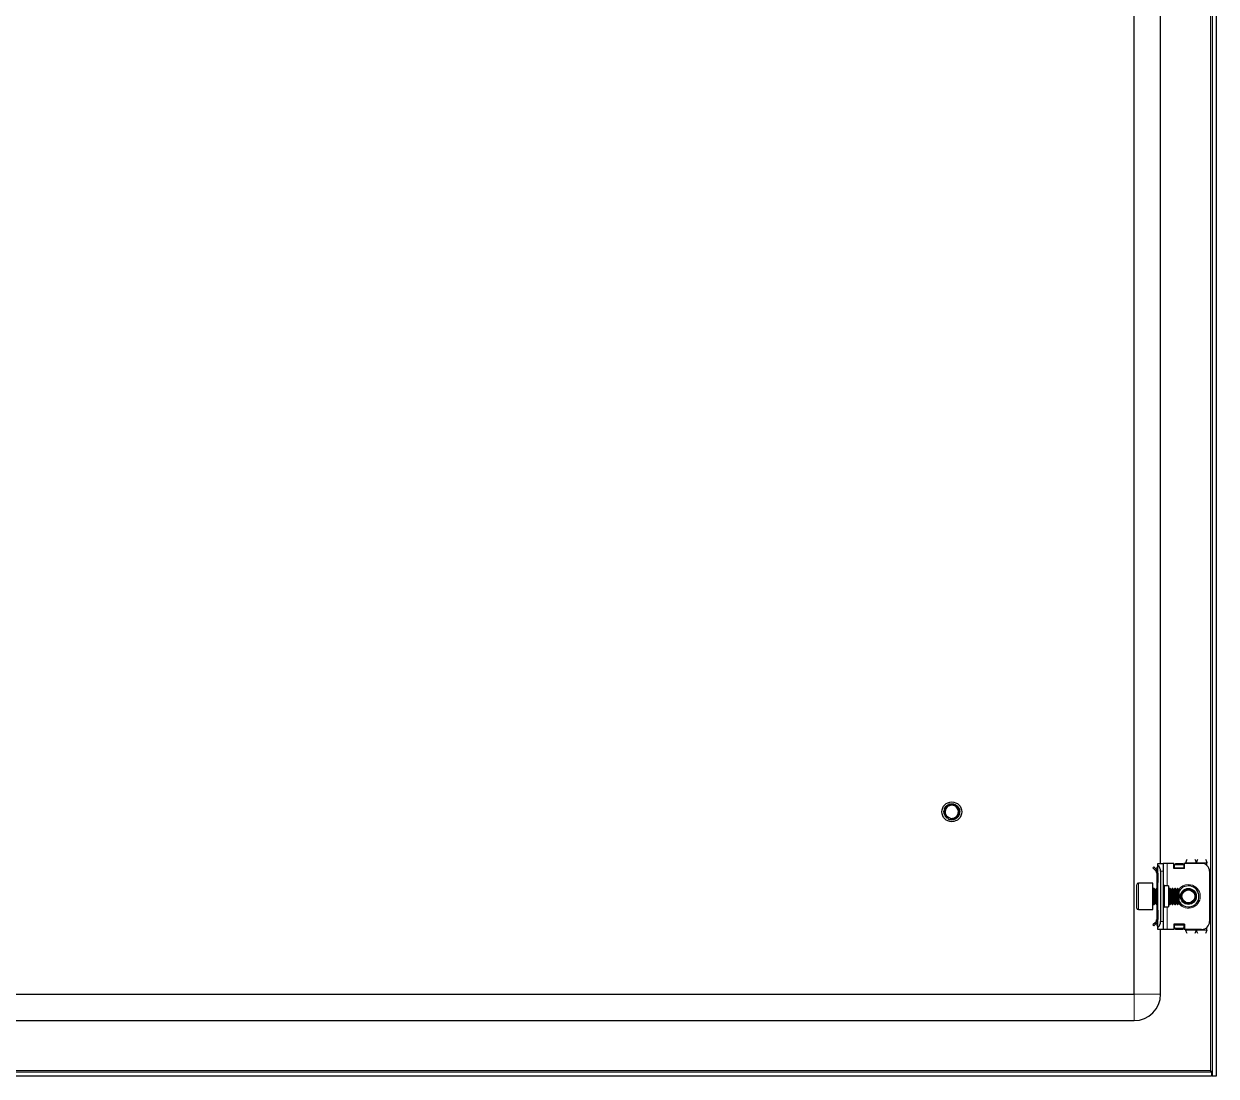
# Model space of a CAD drawing. Header units: millimetres. Extents: x -389 to 1844, y -624 to 1170.
# Drawn here: x 1392.8 to 1843.8, y -523.1 to -125.1 of the extents above; entities that cross this region are included whole.
import ezdxf

# ---------------------------------------------------------------- set-up
doc = ezdxf.new("R2010")
doc.units = ezdxf.units.MM

msp = doc.modelspace()

# ---------------------------------------------------------------- linework, layer by layer
at = {"color": 7, "linetype": 'Continuous', "lineweight": 25}
for p, q in [((1842.34, 1037.85), (1842.34, -523.15)), ((1843.84, 1037.85), (1843.84, -523.15)), ((1812.84, -492.15), (1812.84, 1006.85)), ((1822.84, -442.65), (1822.84, -67.65)), ((1740.85, -422.95), (1740.84, -423)), ((1740.84, -423.15), (1740.84, -423.14)), ((1740.85, -422.95), (1740.91, -422.64)), ((1740.87, -422.74), (1740.86, -422.79)), ((1740.9, -422.54), (1740.89, -422.59)), ((1740.95, -422.35), (1740.94, -422.39)), ((1741.01, -422.17), (1740.99, -422.21)), ((1741.05, -422.06), (1741.17, -421.84)), ((1741.06, -422.03), (1741.16, -421.85)), ((1741.55, -424.01), (1741.38, -423.6)), ((1741.57, -421.18), (1741.74, -421.05)), ((1742.03, -420.8), (1742.16, -420.66)), ((1742.3, -420.57), (1742.57, -420.45)), ((1742.86, -420.31), (1743.15, -420.25)), ((1743.24, -420.21), (1743.2, -420.22)), ((1743.39, -420.18), (1743.57, -420.16)), ((1744.38, -420.2), (1744.34, -420.19)), ((1744.56, -420.23), (1744.52, -420.22)), ((1744.74, -420.28), (1744.69, -420.27)), ((1744.74, -420.33), (1744.95, -420.36)), ((1744.92, -420.35), (1744.87, -420.33)), ((1745.27, -420.51), (1745.23, -420.49)), ((1745.27, -420.51), (1745.27, -420.62)), ((1745.45, -420.61), (1745.41, -420.59)), ((1745.62, -420.73), (1745.58, -420.7)), ((1745.62, -420.73), (1745.83, -420.92)), ((1745.78, -420.86), (1745.74, -420.83)), ((1745.93, -421), (1745.9, -420.96)), ((1746.07, -421.13), (1746.04, -421.1)), ((1746.66, -422.11), (1746.65, -422.1)), ((1746.76, -423.85), (1746.68, -424.09)), ((1746.71, -422.28), (1746.7, -422.24)), ((1746.76, -422.46), (1746.75, -422.42)), ((1746.76, -423.85), (1746.77, -423.8)), ((1746.8, -422.65), (1746.79, -422.6)), ((1746.8, -423.65), (1746.81, -423.6)), ((1746.84, -423.04), (1746.81, -423.27)), ((1746.82, -422.84), (1746.82, -422.79)), ((1746.83, -423.45), (1746.83, -423.4)), ((1746.84, -423.04), (1746.84, -422.99)), ((1746.84, -423.24), (1746.84, -423.19)), ((1741.68, -425.23), (1741.56, -425.09)), ((1741.57, -425.1), (1741.58, -425.12)), ((1741.68, -425.23), (1741.71, -425.26)), ((1741.82, -425.37), (1741.86, -425.4)), ((1741.98, -425.5), (1742.02, -425.53)), ((1742.15, -425.62), (1742.19, -425.65)), ((1743.64, -426.14), (1744.39, -426.07)), ((1744.53, -426.07), (1744.58, -426.05)), ((1744.72, -426.01), (1744.77, -426)), ((1744.91, -425.95), (1744.96, -425.93)), ((1745.29, -425.77), (1745.06, -425.85)), ((1745.11, -425.87), (1745.15, -425.85)), ((1745.46, -425.67), (1745.26, -425.78)), ((1745.28, -425.7), (1745.33, -425.75)), ((1745.29, -425.77), (1745.33, -425.75)), ((1745.92, -425.31), (1745.95, -425.28)), ((1746.05, -425.18), (1746.08, -425.15)), ((1746.7, -424.04), (1746.72, -423.99)), ((1820.28, -444.01), (1819.93, -444.36)), ((1820.9, -445.34), (1819.93, -444.36)), ((1821.25, -444.98), (1820.28, -444.01)), ((1820.9, -445.34), (1821.25, -444.98)), ((1821.34, -444.65), (1821.34, -445.04)), ((1821.34, -446.4), (1821.84, -446.4)), ((1821.34, -446.4), (1821.34, -449.9)), ((1821.63, -443.94), (1821.84, -443.73)), ((1821.84, -442.65), (1823.84, -442.65)), ((1821.84, -443.41), (1821.84, -442.65)), ((1821.84, -466.88), (1821.84, -443.41)), ((1821.84, -446.4), (1821.84, -449.9)), ((1822.84, -445.65), (1822.84, -464.65)), ((1823.84, -442.65), (1823.84, -445.65)), ((1825.34, -442.65), (1823.84, -442.65)), ((1823.84, -445.65), (1823.84, -464.65)), ((1827.84, -442.65), (1825.34, -442.65)), ((1827.84, -444.65), (1827.84, -442.65)), ((1831.84, -444.65), (1827.84, -444.65)), ((1828.09, -443.03), (1828.59, -442.67)), ((1828.59, -443.03), (1828.09, -443.38)), ((1828.09, -443.38), (1828.09, -443.03)), ((1828.09, -444.29), (1828.09, -443.38)), ((1828.09, -444.65), (1828.09, -444.29)), ((1828.59, -442.67), (1828.59, -443.03)), ((1828.59, -442.67), (1831.09, -442.67)), ((1828.59, -443.03), (1831.09, -443.03)), ((1831.09, -443.03), (1831.09, -442.67)), ((1831.09, -442.67), (1831.59, -443.03)), ((1831.59, -443.38), (1831.09, -443.03)), ((1831.59, -443.03), (1831.59, -443.38)), ((1831.59, -443.38), (1831.59, -444.29)), ((1831.59, -444.29), (1831.59, -444.65)), ((1831.64, -442.76), (1831.64, -444.65)), ((1831.84, -442.76), (1831.64, -442.76)), ((1831.84, -444.65), (1831.84, -442.65)), ((1838.34, -442.65), (1831.84, -442.65)), ((1832.34, -442.65), (1832.34, -442.4)), ((1840.34, -443.41), (1840.34, -442.4)), ((1841.34, -445.65), (1841.34, -464.65)), ((1813.84, -452.78), (1813.84, -450.75)), ((1819.84, -450.15), (1814.44, -450.15)), ((1819.84, -452.45), (1819.84, -450.15)), ((1821.84, -449.9), (1821.34, -449.9)), ((1821.34, -449.9), (1821.34, -452.15)), ((1813.84, -459.55), (1813.84, -452.78)), ((1819.84, -460.15), (1819.84, -452.45)), ((1820.45, -452.15), (1820.09, -452.15)), ((1820.84, -452.7), (1820.45, -452.15)), ((1820.45, -457.67), (1820.45, -452.15)), ((1821.23, -452.15), (1820.84, -452.7)), ((1820.84, -457.21), (1820.84, -452.7)), ((1821.45, -452.15), (1821.23, -452.15)), ((1821.23, -457.67), (1821.23, -452.15)), ((1821.84, -452.7), (1821.45, -452.15)), ((1821.45, -457.67), (1821.45, -452.15)), ((1825.84, -451.15), (1824.34, -451.15)), ((1825.84, -451.15), (1825.84, -459.15)), ((1826.23, -452.15), (1825.84, -452.7)), ((1826.45, -452.15), (1826.23, -452.15)), ((1826.23, -457.67), (1826.23, -452.15)), ((1826.84, -452.7), (1826.45, -452.15)), ((1826.45, -457.67), (1826.45, -452.15)), ((1827.23, -452.15), (1826.84, -452.7)), ((1826.84, -457.21), (1826.84, -452.7)), ((1827.45, -452.15), (1827.23, -452.15)), ((1827.23, -457.67), (1827.23, -452.15)), ((1827.84, -452.7), (1827.45, -452.15)), ((1827.45, -457.67), (1827.45, -452.15)), ((1828.23, -452.15), (1827.84, -452.7)), ((1827.84, -457.21), (1827.84, -452.7)), ((1828.45, -452.15), (1828.23, -452.15)), ((1828.23, -457.67), (1828.23, -452.15)), ((1828.84, -452.7), (1828.45, -452.15)), ((1828.45, -457.67), (1828.45, -452.15)), ((1829.23, -452.15), (1828.84, -452.7)), ((1828.84, -457.21), (1828.84, -452.7)), ((1829.29, -452.15), (1829.23, -452.15)), ((1829.23, -457.67), (1829.23, -452.15)), ((1829.84, -452.7), (1829.29, -452.15)), ((1829.29, -453.53), (1829.29, -452.15)), ((1829.29, -458.15), (1829.29, -453.53)), ((1829.84, -453.83), (1829.84, -452.7)), ((1829.84, -457.59), (1829.84, -453.83)), ((1820.09, -458.15), (1820.45, -458.15)), ((1820.45, -458.15), (1820.84, -457.59)), ((1820.45, -458.15), (1820.45, -457.67)), ((1820.84, -457.59), (1820.84, -457.21)), ((1820.84, -457.59), (1821.23, -458.15)), ((1821.23, -458.15), (1821.23, -457.67)), ((1821.23, -458.15), (1821.45, -458.15)), ((1821.34, -458.15), (1821.34, -460.4)), ((1821.45, -458.15), (1821.84, -457.59)), ((1821.45, -458.15), (1821.45, -457.67)), ((1824.34, -459.15), (1825.84, -459.15)), ((1825.84, -457.59), (1826.23, -458.15)), ((1826.23, -458.15), (1826.23, -457.67)), ((1826.23, -458.15), (1826.45, -458.15)), ((1826.45, -458.15), (1826.84, -457.59)), ((1826.45, -458.15), (1826.45, -457.67)), ((1826.84, -457.59), (1826.84, -457.21)), ((1826.84, -457.59), (1827.23, -458.15)), ((1827.23, -458.15), (1827.23, -457.67)), ((1827.23, -458.15), (1827.45, -458.15)), ((1827.45, -458.15), (1827.84, -457.59)), ((1827.45, -458.15), (1827.45, -457.67)), ((1827.84, -457.59), (1827.84, -457.21)), ((1827.84, -457.59), (1828.23, -458.15)), ((1828.23, -458.15), (1828.23, -457.67)), ((1828.23, -458.15), (1828.45, -458.15)), ((1828.45, -458.15), (1828.84, -457.59)), ((1828.45, -458.15), (1828.45, -457.67)), ((1828.84, -457.59), (1828.84, -457.21)), ((1828.84, -457.59), (1829.23, -458.15)), ((1829.23, -458.15), (1829.23, -457.67)), ((1829.23, -458.15), (1829.29, -458.15)), ((1829.29, -458.15), (1829.84, -457.59)), ((1814.44, -460.15), (1819.84, -460.15)), ((1821.34, -460.4), (1821.84, -460.4)), ((1821.34, -460.4), (1821.34, -463.9)), ((1821.34, -463.9), (1821.84, -463.9)), ((1821.84, -460.4), (1821.84, -463.9)), ((1820.9, -464.96), (1819.93, -465.93)), ((1820.28, -466.29), (1819.93, -465.93)), ((1821.25, -465.31), (1820.28, -466.29)), ((1820.9, -464.96), (1821.25, -465.31)), ((1821.34, -465.65), (1821.34, -465.19)), ((1821.84, -466.56), (1821.63, -466.35)), ((1821.84, -467.65), (1821.84, -466.88)), ((1823.84, -467.65), (1821.84, -467.65)), ((1822.84, -492.15), (1822.84, -467.65)), ((1823.84, -464.65), (1823.84, -467.65)), ((1825.34, -467.65), (1823.84, -467.65)), ((1827.84, -467.65), (1825.34, -467.65)), ((1831.84, -465.65), (1827.84, -465.65)), ((1827.84, -465.65), (1827.84, -467.65)), ((1828.09, -466), (1828.09, -465.65)), ((1828.09, -466.91), (1828.09, -466)), ((1828.09, -466.91), (1828.59, -467.27)), ((1828.09, -467.27), (1828.09, -466.91)), ((1828.59, -467.62), (1828.09, -467.27)), ((1831.09, -467.27), (1828.59, -467.27)), ((1828.59, -467.27), (1828.59, -467.62)), ((1831.09, -467.62), (1828.59, -467.62)), ((1831.09, -467.27), (1831.59, -466.91)), ((1831.09, -467.62), (1831.09, -467.27)), ((1831.59, -467.27), (1831.09, -467.62)), ((1831.59, -465.65), (1831.59, -466)), ((1831.59, -466), (1831.59, -466.91)), ((1831.59, -466.91), (1831.59, -467.27)), ((1831.64, -465.65), (1831.64, -467.53)), ((1831.64, -467.53), (1831.84, -467.53)), ((1831.84, -465.65), (1831.84, -467.65)), ((1838.34, -467.65), (1831.84, -467.65)), ((1832.34, -467.9), (1832.34, -467.65)), ((1840.34, -467.9), (1840.34, -466.88)), ((928.84, -492.15), (1812.84, -492.15)), ((1383.34, -502.15), (1812.84, -502.15)), ((1842.14, -521.65), (899.54, -521.65)), ((1842.14, -523.15), (899.54, -523.15)), ((1841.74, -521.05), (1841.98, -521.65)), ((1842.14, -521.65), (1842.14, -523.15)), ((1843.84, -523.15), (1842.34, -523.15))]:
    msp.add_line(p, q, dxfattribs=at)
at = {"color": 8, "linetype": 'Continuous', "lineweight": 18}
for p, q in [((1841.74, 1035.75), (1841.74, -521.05)), ((1821.84, -444.65), (1821.34, -444.65)), ((1821.84, -444.15), (1821.63, -443.94)), ((1823.84, -445.65), (1822.84, -445.65)), ((1825.34, -442.65), (1825.34, -451.15)), ((1831.59, -444.29), (1828.09, -444.29)), ((1832.34, -442.4), (1836.34, -442.4)), ((1840.34, -442.4), (1836.34, -442.4)), ((1814.44, -450.15), (1814.44, -452.45)), ((1814.44, -452.45), (1814.44, -460.15)), ((1820.09, -452.15), (1820.09, -458.15)), ((1824.34, -451.15), (1824.34, -459.15)), ((1825.34, -459.15), (1825.34, -467.65)), ((1821.84, -465.65), (1821.34, -465.65)), ((1821.84, -466.15), (1821.63, -466.35)), ((1822.84, -464.65), (1823.84, -464.65)), ((1828.09, -466), (1831.59, -466)), ((1836.34, -467.9), (1832.34, -467.9)), ((1840.34, -467.9), (1836.34, -467.9)), ((1812.84, -492.15), (1812.84, -502.15)), ((1812.84, -492.15), (1822.84, -492.15)), ((1841.74, -521.05), (899.94, -521.05))]:
    msp.add_line(p, q, dxfattribs=at)
at = {"color": 7, "linetype": 'Continuous', "lineweight": 25}
for centre, radius in [((1743.84, -423.15), 3.75), ((1833.34, -455.15), 3), ((1833.34, -455.15), 2.76), ((1833.34, -455.15), 2.45)]:
    msp.add_circle(centre, radius, dxfattribs=at)
for centre, radius, start, end in [((1743.84, -423.15), 3, 180, 220.7437), ((1743.84, -423.15), 2.5, 168.5944, 190.5165), ((1743.84, -423.15), 2.5, 108.5944, 168.5944), ((1743.84, -423.15), 2.5, 48.5944, 108.5944), ((1743.84, -423.15), 2.5, 288.5944, 348.5944), ((1743.84, -423.15), 2.5, 348.5944, 48.5944), ((1743.84, -423.15), 3, 239.9286, 266.2193), ((1743.84, -423.15), 2.5, 255.8881, 288.5944), ((1822.34, -444.65), 1, 135, 180), ((1819.84, -445.65), 3, 360, 48.1897), ((1838.34, -445.65), 3, 360, 90), ((1814.44, -450.75), 0.6, 90, 180), ((1824.34, -450.65), 0.5, 180, 270), ((1820.09, -451.9), 0.25, 180, 270), ((1833.34, -455.15), 4, 270, 151.045), ((1814.44, -459.55), 0.6, 180, 270), ((1820.09, -458.4), 0.25, 90, 180), ((1824.34, -459.65), 0.5, 90, 180), ((1833.34, -455.15), 4, 208.955, 270), ((1822.34, -465.65), 1, 180, 225), ((1819.84, -464.65), 3, 311.8103, 360), ((1838.34, -464.65), 3, 270, 360), ((1812.84, -492.15), 10, 270, 0)]:
    msp.add_arc(centre, radius, start, end, dxfattribs=at)
at = {"color": 8, "linetype": 'Continuous', "lineweight": 18}
for start, end in [(215.4622, 90), (90, 144.5378)]:
    msp.add_arc((1833.34, -455.15), 4.5, start, end, dxfattribs=at)
at = {"color": 7, "linetype": 'Continuous', "lineweight": 25}
for points, knots in [([(1741.33, -422.86), (1741.32, -422.87), (1741.31, -422.91), (1741.27, -422.95), (1741.21, -423.01), (1741.15, -423.06), (1741.07, -423.1), (1740.99, -423.13), (1740.91, -423.14), (1740.86, -423.14), (1740.84, -423.14)], [0, 0, 0, 0, 0.060221, 0.18113, 0.301988, 0.42281, 0.589437, 0.75603, 0.87711, 1, 1, 1, 1]), ([(1740.84, -423.16), (1740.84, -423.1), (1740.84, -423.03), (1740.85, -422.95), (1740.86, -422.92)], [0, 0, 0, 0, 0.6598587, 1, 1, 1, 1]), ([(1741.2, -423.02), (1741.17, -423.01), (1741.11, -422.99), (1741.02, -422.97), (1740.93, -422.98), (1740.87, -422.99), (1740.84, -423)], [0, 0, 0, 0, 0.237597, 0.516729, 0.755527, 1, 1, 1, 1]), ([(1740.84, -423.16), (1740.87, -423.14), (1740.93, -423.1), (1741.03, -423.08), (1741.09, -423.08), (1741.11, -423.07)], [0, 0, 0, 0, 0.371226, 0.708872, 1, 1, 1, 1]), ([(1741.77, -424.93), (1741.75, -424.91), (1741.5, -424.68), (1741.16, -424.22), (1740.91, -423.61), (1740.86, -423.26), (1740.84, -423.15)], [0, 0, 0, 0, 0.050685, 0.485619, 0.826643, 1, 1, 1, 1]), ([(1740.85, -422.95), (1740.88, -422.94), (1740.94, -422.91), (1741.04, -422.89), (1741.13, -422.89), (1741.21, -422.9), (1741.26, -422.92), (1741.28, -422.93)], [0, 0, 0, 0, 0.235039, 0.445532, 0.651268, 0.847853, 1, 1, 1, 1]), ([(1741.3, -422.9), (1741.28, -422.89), (1741.23, -422.85), (1741.14, -422.81), (1741.04, -422.79), (1740.95, -422.78), (1740.89, -422.79), (1740.86, -422.79)], [0, 0, 0, 0, 0.189173, 0.404697, 0.62022, 0.807935, 1, 1, 1, 1]), ([(1740.87, -422.74), (1740.9, -422.73), (1740.97, -422.71), (1741.06, -422.7), (1741.15, -422.71), (1741.23, -422.74), (1741.3, -422.77), (1741.33, -422.79), (1741.34, -422.8)], [0, 0, 0, 0, 0.214065, 0.402363, 0.585629, 0.760234, 0.923894, 1, 1, 1, 1]), ([(1741.36, -422.8), (1741.35, -422.79), (1741.32, -422.75), (1741.26, -422.7), (1741.17, -422.64), (1741.08, -422.61), (1740.99, -422.59), (1740.93, -422.59), (1740.89, -422.59)], [0, 0, 0, 0, 0.0698715, 0.2584547, 0.4469509, 0.6354224, 0.81547, 1, 1, 1, 1]), ([(1740.9, -422.54), (1740.94, -422.53), (1741, -422.52), (1741.1, -422.53), (1741.18, -422.55), (1741.26, -422.58), (1741.32, -422.63), (1741.35, -422.66), (1741.36, -422.68)], [0, 0, 0, 0, 0.208898, 0.388587, 0.562428, 0.727295, 0.881578, 1, 1, 1, 1]), ([(1741.37, -422.65), (1741.35, -422.63), (1741.32, -422.58), (1741.26, -422.53), (1741.19, -422.47), (1741.11, -422.43), (1741.03, -422.4), (1740.97, -422.4), (1740.94, -422.39)], [0, 0, 0, 0, 0.137266, 0.30795, 0.478578, 0.649185, 0.822833, 1, 1, 1, 1]), ([(1740.95, -422.35), (1740.98, -422.35), (1741.04, -422.34), (1741.13, -422.36), (1741.21, -422.39), (1741.27, -422.43), (1741.33, -422.49), (1741.37, -422.54), (1741.39, -422.58), (1741.4, -422.59)], [0, 0, 0, 0, 0.165667, 0.330522, 0.488809, 0.638525, 0.778629, 0.909213, 1, 1, 1, 1]), ([(1741.37, -422.51), (1741.36, -422.5), (1741.34, -422.45), (1741.29, -422.39), (1741.22, -422.32), (1741.14, -422.27), (1741.07, -422.23), (1741.02, -422.22), (1740.99, -422.21)], [0, 0, 0, 0, 0.076151, 0.276704, 0.47712, 0.677473, 0.837574, 1, 1, 1, 1]), ([(1741.01, -422.17), (1741.21, -421.74), (1741.53, -421.1), (1742.12, -420.7), (1742.32, -420.56)], [0, 0, 0, 0, 0.657042, 1, 1, 1, 1]), ([(1741.01, -422.17), (1741.03, -422.17), (1741.09, -422.18), (1741.17, -422.21), (1741.24, -422.25), (1741.3, -422.3), (1741.34, -422.36), (1741.37, -422.43), (1741.4, -422.48), (1741.4, -422.51), (1741.4, -422.52)], [0, 0, 0, 0, 0.154027, 0.307095, 0.452862, 0.590123, 0.718565, 0.838856, 0.95247, 1, 1, 1, 1]), ([(1741.04, -422.17), (1741.06, -422.07), (1741.1, -421.89), (1741.19, -421.74), (1741.22, -421.68)], [0, 0, 0, 0, 0.608978, 1, 1, 1, 1]), ([(1741.21, -421.76), (1741.24, -421.69), (1741.32, -421.48), (1741.48, -421.32), (1741.59, -421.21)], [0, 0, 0, 0, 0.333789, 1, 1, 1, 1]), ([(1741.29, -421.63), (1741.31, -421.57), (1741.41, -421.28), (1741.66, -421.07), (1741.86, -420.89)], [0, 0, 0, 0, 0.171865, 1, 1, 1, 1]), ([(1741.33, -422.81), (1741.32, -422.92), (1741.31, -423.19), (1741.36, -423.45), (1741.38, -423.6)], [0, 0, 0, 0, 0.408521, 1, 1, 1, 1]), ([(1741.39, -422.65), (1741.39, -422.66), (1741.38, -422.71), (1741.36, -422.76), (1741.34, -422.8), (1741.33, -422.81)], [0, 0, 0, 0, 0.157682, 0.80304, 1, 1, 1, 1]), ([(1742.68, -420.78), (1742.62, -420.82), (1742.3, -421.01), (1741.8, -421.47), (1741.49, -422.06), (1741.41, -422.4), (1741.39, -422.46)], [0, 0, 0, 0, 0.104785, 0.513079, 0.918136, 1, 1, 1, 1]), ([(1741.39, -422.46), (1741.4, -422.49), (1741.41, -422.55), (1741.39, -422.62), (1741.39, -422.65)], [0, 0, 0, 0, 0.5444726, 1, 1, 1, 1]), ([(1741.57, -421.18), (1741.57, -421.19), (1741.55, -421.2), (1741.54, -421.22), (1741.53, -421.24)], [0, 0, 0, 0, 0.2967964, 1, 1, 1, 1]), ([(1741.7, -421.05), (1741.69, -421.05), (1741.68, -421.06), (1741.67, -421.07), (1741.67, -421.08)], [0, 0, 0, 0, 0.4842322, 1, 1, 1, 1]), ([(1741.83, -420.92), (1741.83, -420.92), (1741.82, -420.93), (1741.81, -420.94), (1741.8, -420.95)], [0, 0, 0, 0, 0.485158, 1, 1, 1, 1]), ([(1741.98, -420.79), (1741.97, -420.8), (1741.96, -420.81), (1741.95, -420.82), (1741.94, -420.82)], [0, 0, 0, 0, 0.484546, 1, 1, 1, 1]), ([(1742.13, -420.68), (1742.13, -420.68), (1742.12, -420.69), (1742.1, -420.7), (1742.1, -420.71)], [0, 0, 0, 0, 0.482687, 1, 1, 1, 1]), ([(1742.13, -420.68), (1742.15, -420.67), (1742.2, -420.64), (1742.25, -420.61), (1742.3, -420.6)], [0, 0, 0, 0, 0.230751, 1, 1, 1, 1]), ([(1742.3, -420.57), (1742.3, -420.57), (1742.28, -420.58), (1742.27, -420.59), (1742.26, -420.6)], [0, 0, 0, 0, 0.480194, 1, 1, 1, 1]), ([(1742.3, -420.57), (1742.33, -420.59), (1742.39, -420.62), (1742.47, -420.69), (1742.5, -420.74), (1742.52, -420.77)], [0, 0, 0, 0, 0.3628583, 0.6934345, 1, 1, 1, 1]), ([(1742.66, -420.83), (1742.65, -420.83), (1742.61, -420.82), (1742.54, -420.79), (1742.47, -420.74), (1742.38, -420.67), (1742.34, -420.6), (1742.32, -420.56)], [0, 0, 0, 0, 0.084477, 0.253367, 0.470159, 0.686909, 1, 1, 1, 1]), ([(1742.48, -420.47), (1742.48, -420.47), (1742.46, -420.48), (1742.45, -420.49), (1742.44, -420.49)], [0, 0, 0, 0, 0.477867, 1, 1, 1, 1]), ([(1742.6, -420.77), (1742.59, -420.76), (1742.58, -420.71), (1742.55, -420.63), (1742.5, -420.56), (1742.46, -420.51), (1742.44, -420.49)], [0, 0, 0, 0, 0.154183, 0.462567, 0.728091, 1, 1, 1, 1]), ([(1742.48, -420.47), (1742.51, -420.49), (1742.57, -420.53), (1742.64, -420.61), (1742.68, -420.68), (1742.71, -420.75), (1742.71, -420.78), (1742.71, -420.79)], [0, 0, 0, 0, 0.260762, 0.494805, 0.723794, 0.94279, 1, 1, 1, 1]), ([(1742.67, -420.38), (1742.66, -420.39), (1742.65, -420.39), (1742.63, -420.4), (1742.63, -420.4)], [0, 0, 0, 0, 0.476486, 1, 1, 1, 1]), ([(1742.76, -420.8), (1742.76, -420.78), (1742.77, -420.73), (1742.75, -420.65), (1742.72, -420.55), (1742.68, -420.47), (1742.64, -420.43), (1742.63, -420.4)], [0, 0, 0, 0, 0.114393, 0.350182, 0.585971, 0.790611, 1, 1, 1, 1]), ([(1742.67, -420.38), (1742.69, -420.38), (1742.75, -420.35), (1742.82, -420.34), (1742.86, -420.33)], [0, 0, 0, 0, 0.301025, 1, 1, 1, 1]), ([(1742.67, -420.38), (1742.7, -420.41), (1742.75, -420.45), (1742.81, -420.53), (1742.85, -420.61), (1742.86, -420.7), (1742.87, -420.76), (1742.87, -420.8), (1742.86, -420.81)], [0, 0, 0, 0, 0.218347, 0.41099, 0.598711, 0.777744, 0.945667, 1, 1, 1, 1]), ([(1743.04, -420.78), (1743.03, -420.78), (1742.98, -420.8), (1742.9, -420.81), (1742.81, -420.81), (1742.74, -420.8), (1742.69, -420.79), (1742.68, -420.78)], [0, 0, 0, 0, 0.099011, 0.388276, 0.61301, 0.895384, 1, 1, 1, 1]), ([(1742.86, -420.31), (1742.86, -420.31), (1742.84, -420.32), (1742.83, -420.32), (1742.82, -420.33)], [0, 0, 0, 0, 0.4765794, 1, 1, 1, 1]), ([(1742.89, -420.81), (1742.89, -420.8), (1742.91, -420.77), (1742.92, -420.69), (1742.92, -420.59), (1742.9, -420.5), (1742.87, -420.41), (1742.83, -420.35), (1742.82, -420.33)], [0, 0, 0, 0, 0.019058, 0.219488, 0.419831, 0.620151, 0.807785, 1, 1, 1, 1]), ([(1742.86, -420.31), (1742.89, -420.34), (1742.93, -420.39), (1742.98, -420.47), (1743, -420.55), (1743.01, -420.64), (1743.01, -420.71), (1743, -420.75), (1742.99, -420.77)], [0, 0, 0, 0, 0.213002, 0.396975, 0.575181, 0.744364, 0.902779, 1, 1, 1, 1]), ([(1743.06, -420.25), (1743.05, -420.25), (1743.03, -420.26), (1743.02, -420.26), (1743.01, -420.26)], [0, 0, 0, 0, 0.4789775, 1, 1, 1, 1]), ([(1743.02, -420.76), (1743.03, -420.74), (1743.05, -420.68), (1743.07, -420.6), (1743.07, -420.51), (1743.06, -420.39), (1743.03, -420.32), (1743.01, -420.26)], [0, 0, 0, 0, 0.147065, 0.321231, 0.495346, 0.669443, 1, 1, 1, 1]), ([(1743.31, -420.54), (1743.3, -420.56), (1743.28, -420.61), (1743.22, -420.68), (1743.13, -420.74), (1743.07, -420.77), (1743.04, -420.78)], [0, 0, 0, 0, 0.153621, 0.5283051, 0.811762, 1, 1, 1, 1]), ([(1743.06, -420.25), (1743.08, -420.28), (1743.11, -420.34), (1743.14, -420.42), (1743.15, -420.51), (1743.15, -420.59), (1743.13, -420.66), (1743.11, -420.72), (1743.09, -420.75), (1743.08, -420.76)], [0, 0, 0, 0, 0.195461, 0.359649, 0.517607, 0.666788, 0.806268, 0.936243, 1, 1, 1, 1]), ([(1743.13, -420.71), (1743.13, -420.71), (1743.16, -420.66), (1743.2, -420.58), (1743.22, -420.47), (1743.23, -420.38), (1743.22, -420.29), (1743.21, -420.24), (1743.2, -420.22)], [0, 0, 0, 0, 0.001313, 0.309582, 0.493731, 0.677835, 0.837663, 1, 1, 1, 1]), ([(1743.24, -420.21), (1743.25, -420.23), (1743.28, -420.29), (1743.29, -420.37), (1743.29, -420.45), (1743.28, -420.53), (1743.25, -420.62), (1743.2, -420.68), (1743.17, -420.71)], [0, 0, 0, 0, 0.162579, 0.32416, 0.478216, 0.623372, 0.759205, 1, 1, 1, 1]), ([(1743.17, -420.71), (1743.19, -420.69), (1743.24, -420.65), (1743.28, -420.59), (1743.3, -420.55), (1743.31, -420.54)], [0, 0, 0, 0, 0.41332, 0.833507, 1, 1, 1, 1]), ([(1743.24, -420.21), (1743.27, -420.2), (1743.59, -420.14), (1744.23, -420.13), (1744.89, -420.31), (1745.22, -420.49), (1745.29, -420.52)], [0, 0, 0, 0, 0.044285, 0.46488, 0.894202, 1, 1, 1, 1]), ([(1745.29, -420.83), (1745.22, -420.79), (1744.9, -420.62), (1744.23, -420.43), (1743.6, -420.47), (1743.31, -420.54), (1743.31, -420.54)], [0, 0, 0, 0, 0.102158, 0.551599, 0.99962, 1, 1, 1, 1]), ([(1743.67, -420.17), (1743.74, -420.16), (1743.91, -420.13), (1744.08, -420.15), (1744.18, -420.17)], [0, 0, 0, 0, 0.399625, 1, 1, 1, 1]), ([(1744.33, -420.21), (1744.39, -420.21), (1744.54, -420.21), (1744.68, -420.26), (1744.77, -420.3)], [0, 0, 0, 0, 0.353316, 1, 1, 1, 1]), ([(1745.21, -420.8), (1745.21, -420.8), (1745.21, -420.76), (1745.22, -420.7), (1745.24, -420.61), (1745.27, -420.55), (1745.29, -420.52)], [0, 0, 0, 0, 0.0582551, 0.3055086, 0.6471604, 1, 1, 1, 1]), ([(1745.29, -420.83), (1745.31, -420.8), (1745.35, -420.76), (1745.39, -420.67), (1745.4, -420.62), (1745.41, -420.59)], [0, 0, 0, 0, 0.351509, 0.671861, 1, 1, 1, 1]), ([(1745.49, -421.27), (1745.48, -421.26), (1745.45, -421.23), (1745.4, -421.17), (1745.35, -421.08), (1745.32, -421), (1745.29, -420.91), (1745.29, -420.85), (1745.29, -420.83)], [0, 0, 0, 0, 0.066273, 0.267344, 0.423096, 0.618734, 0.814089, 1, 1, 1, 1]), ([(1745.45, -420.61), (1745.45, -420.65), (1745.44, -420.72), (1745.41, -420.81), (1745.37, -420.9), (1745.33, -420.95), (1745.31, -420.96), (1745.31, -420.96)], [0, 0, 0, 0, 0.275174, 0.522846, 0.765225, 0.99702, 1, 1, 1, 1]), ([(1745.32, -421.01), (1745.34, -421.01), (1745.38, -420.99), (1745.44, -420.94), (1745.5, -420.86), (1745.55, -420.79), (1745.57, -420.73), (1745.58, -420.7)], [0, 0, 0, 0, 0.084965, 0.329338, 0.573716, 0.784411, 1, 1, 1, 1]), ([(1745.62, -420.73), (1745.61, -420.77), (1745.6, -420.83), (1745.56, -420.92), (1745.51, -421), (1745.45, -421.06), (1745.4, -421.1), (1745.37, -421.11), (1745.37, -421.11)], [0, 0, 0, 0, 0.222831, 0.420099, 0.612409, 0.79585, 0.967895, 1, 1, 1, 1]), ([(1745.38, -421.14), (1745.38, -421.14), (1745.42, -421.13), (1745.48, -421.1), (1745.57, -421.05), (1745.64, -420.98), (1745.7, -420.91), (1745.73, -420.86), (1745.74, -420.83)], [0, 0, 0, 0, 0.002693, 0.20821, 0.413641, 0.619057, 0.807274, 1, 1, 1, 1]), ([(1745.78, -420.86), (1745.77, -420.89), (1745.75, -420.96), (1745.7, -421.04), (1745.65, -421.11), (1745.58, -421.16), (1745.52, -421.19), (1745.48, -421.2), (1745.47, -421.2)], [0, 0, 0, 0, 0.219212, 0.409339, 0.593597, 0.768568, 0.932394, 1, 1, 1, 1]), ([(1745.48, -421.23), (1745.52, -421.22), (1745.58, -421.21), (1745.68, -421.17), (1745.76, -421.12), (1745.84, -421.05), (1745.88, -420.99), (1745.9, -420.96)], [0, 0, 0, 0, 0.190996, 0.3837979, 0.5765532, 0.7852799, 1, 1, 1, 1]), ([(1745.94, -421.35), (1745.94, -421.35), (1745.91, -421.37), (1745.86, -421.38), (1745.77, -421.39), (1745.67, -421.38), (1745.56, -421.33), (1745.51, -421.29), (1745.49, -421.27)], [0, 0, 0, 0, 0.045866, 0.230744, 0.387461, 0.658246, 0.861978, 1, 1, 1, 1]), ([(1745.93, -421), (1745.92, -421.03), (1745.89, -421.09), (1745.83, -421.16), (1745.76, -421.22), (1745.69, -421.25), (1745.62, -421.28), (1745.58, -421.28), (1745.55, -421.28)], [0, 0, 0, 0, 0.211659, 0.390361, 0.562352, 0.724819, 0.876696, 1, 1, 1, 1]), ([(1745.57, -421.3), (1745.58, -421.3), (1745.65, -421.31), (1745.75, -421.29), (1745.86, -421.24), (1745.95, -421.19), (1746.01, -421.13), (1746.04, -421.1)], [0, 0, 0, 0, 0.046579, 0.362688, 0.551736, 0.740753, 1, 1, 1, 1]), ([(1745.58, -421.33), (1745.61, -421.35), (1745.67, -421.37), (1745.76, -421.37), (1745.86, -421.37), (1745.91, -421.36), (1745.94, -421.35)], [0, 0, 0, 0, 0.251795, 0.502165, 0.752314, 1, 1, 1, 1]), ([(1746.07, -421.13), (1746.05, -421.16), (1746.02, -421.21), (1745.95, -421.27), (1745.88, -421.31), (1745.81, -421.34), (1745.74, -421.35), (1745.67, -421.36), (1745.64, -421.35), (1745.62, -421.34)], [0, 0, 0, 0, 0.169226, 0.337427, 0.497935, 0.649179, 0.790582, 0.922688, 1, 1, 1, 1]), ([(1746.68, -423.18), (1746.67, -423.11), (1746.66, -422.72), (1746.48, -422.05), (1746.11, -421.57), (1745.94, -421.35)], [0, 0, 0, 0, 0.108003, 0.585763, 1, 1, 1, 1]), ([(1746.07, -421.13), (1746.19, -421.29), (1746.47, -421.64), (1746.76, -422.3), (1746.81, -422.8), (1746.84, -423.06)], [0, 0, 0, 0, 0.274163, 0.639603, 1, 1, 1, 1]), ([(1746.15, -421.26), (1746.19, -421.3), (1746.33, -421.44), (1746.42, -421.61), (1746.49, -421.73)], [0, 0, 0, 0, 0.288707, 1, 1, 1, 1]), ([(1746.27, -423.71), (1746.28, -423.74), (1746.29, -423.81), (1746.33, -423.89), (1746.38, -423.97), (1746.44, -424.03), (1746.49, -424.08), (1746.53, -424.11), (1746.54, -424.11)], [0, 0, 0, 0, 0.182737, 0.363423, 0.543947, 0.724373, 0.904747, 1, 1, 1, 1]), ([(1746.54, -424.11), (1746.54, -424.11), (1746.51, -424.1), (1746.46, -424.08), (1746.39, -424.03), (1746.35, -423.97), (1746.31, -423.9), (1746.28, -423.8), (1746.28, -423.7), (1746.29, -423.65), (1746.29, -423.64)], [0, 0, 0, 0, 0.022761, 0.192243, 0.346896, 0.477535, 0.588677, 0.783334, 0.968624, 1, 1, 1, 1]), ([(1746.7, -424.04), (1746.68, -424.04), (1746.62, -424.03), (1746.53, -424.01), (1746.46, -423.97), (1746.39, -423.93), (1746.34, -423.87), (1746.31, -423.81), (1746.28, -423.77), (1746.28, -423.74), (1746.28, -423.74)], [0, 0, 0, 0, 0.159812, 0.318711, 0.470648, 0.614013, 0.748131, 0.873387, 0.991083, 1, 1, 1, 1]), ([(1746.29, -423.64), (1746.3, -423.61), (1746.32, -423.53), (1746.37, -423.43), (1746.44, -423.35), (1746.51, -423.28), (1746.58, -423.23), (1746.63, -423.2), (1746.67, -423.19), (1746.68, -423.18)], [0, 0, 0, 0, 0.125166, 0.336769, 0.488675, 0.640371, 0.791962, 0.943503, 1, 1, 1, 1]), ([(1746.76, -423.85), (1746.72, -423.85), (1746.66, -423.86), (1746.56, -423.85), (1746.48, -423.82), (1746.41, -423.78), (1746.35, -423.73), (1746.32, -423.69), (1746.3, -423.67)], [0, 0, 0, 0, 0.207037, 0.38272, 0.55212, 0.712365, 0.86221, 1, 1, 1, 1]), ([(1746.3, -423.68), (1746.31, -423.7), (1746.33, -423.75), (1746.39, -423.82), (1746.46, -423.88), (1746.54, -423.94), (1746.63, -423.98), (1746.69, -423.99), (1746.72, -423.99)], [0, 0, 0, 0, 0.112687, 0.266978, 0.464332, 0.661607, 0.829157, 1, 1, 1, 1]), ([(1746.8, -423.65), (1746.76, -423.66), (1746.7, -423.68), (1746.6, -423.68), (1746.51, -423.66), (1746.44, -423.63), (1746.37, -423.59), (1746.34, -423.56), (1746.32, -423.55)], [0, 0, 0, 0, 0.205811, 0.38496, 0.558827, 0.724121, 0.878934, 1, 1, 1, 1]), ([(1746.34, -423.6), (1746.36, -423.62), (1746.4, -423.67), (1746.48, -423.72), (1746.57, -423.77), (1746.67, -423.8), (1746.73, -423.8), (1746.77, -423.8)], [0, 0, 0, 0, 0.183111, 0.381533, 0.579913, 0.787111, 1, 1, 1, 1]), ([(1746.36, -423.46), (1746.39, -423.48), (1746.44, -423.52), (1746.53, -423.57), (1746.62, -423.6), (1746.71, -423.61), (1746.78, -423.61), (1746.81, -423.6)], [0, 0, 0, 0, 0.19243, 0.403622, 0.614801, 0.805152, 1, 1, 1, 1]), ([(1746.83, -423.45), (1746.79, -423.46), (1746.73, -423.48), (1746.63, -423.5), (1746.54, -423.49), (1746.46, -423.47), (1746.4, -423.45), (1746.38, -423.43), (1746.38, -423.43)], [0, 0, 0, 0, 0.227908, 0.430276, 0.627707, 0.816134, 0.99284, 1, 1, 1, 1]), ([(1746.44, -423.35), (1746.45, -423.35), (1746.49, -423.37), (1746.56, -423.4), (1746.65, -423.41), (1746.74, -423.41), (1746.8, -423.4), (1746.83, -423.4)], [0, 0, 0, 0, 0.0501556, 0.3045132, 0.5588802, 0.7769031, 1, 1, 1, 1]), ([(1746.84, -423.24), (1746.81, -423.26), (1746.74, -423.29), (1746.65, -423.31), (1746.56, -423.32), (1746.51, -423.31), (1746.49, -423.3)], [0, 0, 0, 0, 0.293779, 0.558982, 0.818494, 1, 1, 1, 1]), ([(1746.53, -421.85), (1746.55, -421.88), (1746.64, -422.01), (1746.68, -422.18), (1746.72, -422.31)], [0, 0, 0, 0, 0.192577, 1, 1, 1, 1]), ([(1746.61, -423.21), (1746.63, -423.22), (1746.68, -423.22), (1746.76, -423.22), (1746.81, -423.2), (1746.84, -423.19)], [0, 0, 0, 0, 0.236131, 0.613435, 1, 1, 1, 1]), ([(1746.73, -422.4), (1746.75, -422.44), (1746.81, -422.59), (1746.82, -422.76), (1746.83, -422.87)], [0, 0, 0, 0, 0.28291, 1, 1, 1, 1]), ([(1742.83, -425.38), (1742.76, -425.34), (1742.44, -425.19), (1741.93, -424.77), (1741.68, -424.27), (1741.55, -424.01)], [0, 0, 0, 0, 0.130652, 0.560007, 1, 1, 1, 1]), ([(1741.57, -425.1), (1741.58, -425.08), (1741.62, -425.03), (1741.68, -424.97), (1741.73, -424.94), (1741.77, -424.93), (1741.77, -424.93)], [0, 0, 0, 0, 0.315056, 0.630194, 0.945514, 1, 1, 1, 1]), ([(1742.13, -424.98), (1742.1, -424.97), (1742.04, -424.95), (1741.96, -424.96), (1741.88, -424.96), (1741.8, -424.99), (1741.69, -425.03), (1741.62, -425.09), (1741.58, -425.12)], [0, 0, 0, 0, 0.149407, 0.278563, 0.407661, 0.536722, 0.727045, 1, 1, 1, 1]), ([(1741.68, -425.23), (1741.69, -425.2), (1741.72, -425.15), (1741.78, -425.08), (1741.85, -425.03), (1741.92, -425), (1741.99, -424.98), (1742.07, -424.97), (1742.12, -424.98), (1742.14, -424.98)], [0, 0, 0, 0, 0.159446, 0.318034, 0.469983, 0.61348, 0.747649, 0.872856, 1, 1, 1, 1]), ([(1742.19, -425.03), (1742.19, -425.03), (1742.16, -425.02), (1742.09, -425.03), (1742, -425.05), (1741.92, -425.08), (1741.85, -425.13), (1741.77, -425.19), (1741.73, -425.24), (1741.71, -425.26)], [0, 0, 0, 0, 0.018281, 0.175639, 0.332896, 0.490097, 0.647274, 0.821632, 1, 1, 1, 1]), ([(1741.77, -424.93), (1741.79, -424.92), (1741.83, -424.91), (1741.92, -424.9), (1742.02, -424.92), (1742.11, -424.96), (1742.19, -425.01), (1742.27, -425.09), (1742.34, -425.21), (1742.36, -425.29), (1742.38, -425.33)], [0, 0, 0, 0, 0.073646, 0.169563, 0.351373, 0.438893, 0.519676, 0.682906, 0.8512, 1, 1, 1, 1]), ([(1741.82, -425.37), (1741.83, -425.33), (1741.86, -425.27), (1741.91, -425.19), (1741.97, -425.13), (1742.04, -425.08), (1742.12, -425.05), (1742.17, -425.04), (1742.2, -425.04), (1742.21, -425.04)], [0, 0, 0, 0, 0.198035, 0.367663, 0.531495, 0.686664, 0.831818, 0.981917, 1, 1, 1, 1]), ([(1742.27, -425.11), (1742.26, -425.11), (1742.22, -425.11), (1742.14, -425.14), (1742.05, -425.18), (1741.98, -425.24), (1741.91, -425.31), (1741.87, -425.37), (1741.86, -425.4)], [0, 0, 0, 0, 0.0505, 0.241124, 0.431653, 0.622154, 0.808692, 1, 1, 1, 1]), ([(1741.98, -425.5), (1741.99, -425.46), (1742, -425.4), (1742.05, -425.31), (1742.1, -425.24), (1742.16, -425.18), (1742.22, -425.14), (1742.27, -425.13), (1742.28, -425.13)], [0, 0, 0, 0, 0.209239, 0.392702, 0.571062, 0.740844, 0.899958, 1, 1, 1, 1]), ([(1742.33, -425.21), (1742.31, -425.22), (1742.25, -425.25), (1742.17, -425.3), (1742.11, -425.37), (1742.05, -425.45), (1742.03, -425.5), (1742.02, -425.53)], [0, 0, 0, 0, 0.172104, 0.391099, 0.610089, 0.802801, 1, 1, 1, 1]), ([(1742.15, -425.62), (1742.15, -425.59), (1742.16, -425.52), (1742.19, -425.42), (1742.24, -425.35), (1742.29, -425.29), (1742.33, -425.26), (1742.35, -425.25)], [0, 0, 0, 0, 0.240212, 0.454711, 0.664287, 0.864517, 1, 1, 1, 1]), ([(1742.38, -425.36), (1742.36, -425.37), (1742.31, -425.41), (1742.26, -425.48), (1742.21, -425.56), (1742.19, -425.62), (1742.19, -425.65)], [0, 0, 0, 0, 0.2282538, 0.5103507, 0.7523188, 1, 1, 1, 1]), ([(1742.32, -425.73), (1742.32, -425.7), (1742.32, -425.63), (1742.35, -425.53), (1742.37, -425.47), (1742.39, -425.45), (1742.39, -425.45)], [0, 0, 0, 0, 0.357139, 0.680979, 0.998183, 1, 1, 1, 1]), ([(1742.38, -425.33), (1742.38, -425.35), (1742.39, -425.4), (1742.4, -425.47), (1742.39, -425.56), (1742.38, -425.65), (1742.35, -425.71), (1742.34, -425.74)], [0, 0, 0, 0, 0.113604, 0.31095, 0.508229, 0.75166, 1, 1, 1, 1]), ([(1743.23, -425.57), (1742.95, -425.52), (1742.65, -425.46), (1742.38, -425.34), (1742.38, -425.33)], [0, 0, 0, 0, 0.965671, 1, 1, 1, 1]), ([(1743.23, -425.57), (1743.14, -425.53), (1743, -425.48), (1742.87, -425.4), (1742.83, -425.38)], [0, 0, 0, 0, 0.681733, 1, 1, 1, 1]), ([(1744.39, -426.07), (1744.38, -426.05), (1744.36, -426.01), (1744.34, -425.93), (1744.34, -425.85), (1744.36, -425.77), (1744.4, -425.69), (1744.46, -425.61), (1744.55, -425.55), (1744.61, -425.53), (1744.64, -425.52)], [0, 0, 0, 0, 0.098631, 0.238541, 0.378532, 0.49895, 0.601027, 0.777401, 0.9101, 1, 1, 1, 1]), ([(1744.54, -425.56), (1744.53, -425.57), (1744.5, -425.6), (1744.47, -425.65), (1744.42, -425.73), (1744.39, -425.82), (1744.38, -425.92), (1744.38, -426), (1744.38, -426.05), (1744.39, -426.07)], [0, 0, 0, 0, 0.036757, 0.196192, 0.355485, 0.51469, 0.719746, 0.882005, 1, 1, 1, 1]), ([(1744.53, -426.07), (1744.52, -426.04), (1744.49, -425.99), (1744.46, -425.9), (1744.46, -425.82), (1744.46, -425.74), (1744.49, -425.65), (1744.53, -425.59), (1744.56, -425.55)], [0, 0, 0, 0, 0.16279, 0.324686, 0.479688, 0.626058, 0.76302, 1, 1, 1, 1]), ([(1744.62, -425.53), (1744.61, -425.56), (1744.58, -425.61), (1744.55, -425.69), (1744.53, -425.79), (1744.53, -425.92), (1744.56, -426), (1744.58, -426.05)], [0, 0, 0, 0, 0.13286, 0.29106, 0.491007, 0.69089, 1, 1, 1, 1]), ([(1744.72, -426.01), (1744.7, -425.99), (1744.66, -425.93), (1744.62, -425.85), (1744.6, -425.76), (1744.6, -425.68), (1744.61, -425.6), (1744.63, -425.55), (1744.64, -425.52), (1744.65, -425.52)], [0, 0, 0, 0, 0.198483, 0.367712, 0.531083, 0.685778, 0.830503, 0.965152, 1, 1, 1, 1]), ([(1744.64, -425.52), (1744.65, -425.51), (1744.7, -425.5), (1744.78, -425.49), (1744.87, -425.49), (1744.96, -425.5), (1745.05, -425.52), (1745.13, -425.56), (1745.21, -425.61), (1745.26, -425.65), (1745.29, -425.69), (1745.3, -425.7)], [0, 0, 0, 0, 0.0429601, 0.1733, 0.2742626, 0.4010814, 0.5277159, 0.6542588, 0.7807587, 0.9368521, 1, 1, 1, 1]), ([(1744.73, -425.5), (1744.73, -425.5), (1744.71, -425.54), (1744.69, -425.62), (1744.69, -425.72), (1744.7, -425.82), (1744.72, -425.91), (1744.75, -425.97), (1744.77, -426)], [0, 0, 0, 0, 0.043388, 0.23288, 0.422274, 0.611632, 0.803279, 1, 1, 1, 1]), ([(1744.91, -425.95), (1744.89, -425.92), (1744.84, -425.88), (1744.79, -425.79), (1744.76, -425.71), (1744.74, -425.63), (1744.74, -425.55), (1744.75, -425.51), (1744.75, -425.49)], [0, 0, 0, 0, 0.208724, 0.39105, 0.568219, 0.73683, 0.894853, 1, 1, 1, 1]), ([(1744.85, -425.49), (1744.85, -425.52), (1744.84, -425.58), (1744.85, -425.68), (1744.87, -425.77), (1744.91, -425.86), (1744.94, -425.91), (1744.96, -425.93)], [0, 0, 0, 0, 0.181695, 0.396783, 0.61186, 0.803681, 1, 1, 1, 1]), ([(1745.11, -425.87), (1745.08, -425.84), (1745.02, -425.8), (1744.96, -425.73), (1744.92, -425.65), (1744.89, -425.57), (1744.89, -425.51), (1744.89, -425.49)], [0, 0, 0, 0, 0.234253, 0.442787, 0.646465, 0.841043, 1, 1, 1, 1]), ([(1745, -425.51), (1745, -425.51), (1745, -425.54), (1745.01, -425.61), (1745.04, -425.7), (1745.09, -425.78), (1745.13, -425.82), (1745.15, -425.85)], [0, 0, 0, 0, 0.00279, 0.269575, 0.536371, 0.765499, 1, 1, 1, 1]), ([(1745.29, -425.77), (1745.26, -425.75), (1745.2, -425.72), (1745.13, -425.64), (1745.09, -425.58), (1745.07, -425.54), (1745.07, -425.53)], [0, 0, 0, 0, 0.319514, 0.608493, 0.891527, 1, 1, 1, 1]), ([(1745.3, -425.7), (1745.38, -425.65), (1745.72, -425.42), (1746.21, -424.91), (1746.44, -424.36), (1746.54, -424.11)], [0, 0, 0, 0, 0.128781, 0.613629, 1, 1, 1, 1]), ([(1746.7, -424.04), (1746.56, -424.38), (1746.29, -425.04), (1745.72, -425.47), (1745.44, -425.68)], [0, 0, 0, 0, 0.513722, 1, 1, 1, 1]), ([(1832.34, -442.4), (1832.44, -442.15), (1832.63, -441.67), (1832.82, -441.27), (1832.91, -441.07)], [0, 0, 0, 0, 0.502065, 1, 1, 1, 1]), ([(1835.77, -441.08), (1835.85, -441.24), (1836.02, -441.59), (1836.21, -442.08), (1836.32, -442.36), (1836.34, -442.4)], [0, 0, 0, 0, 0.415483, 0.917152, 1, 1, 1, 1]), ([(1836.34, -442.4), (1836.44, -442.15), (1836.63, -441.67), (1836.82, -441.27), (1836.91, -441.07)], [0, 0, 0, 0, 0.502065, 1, 1, 1, 1]), ([(1839.77, -441.08), (1839.85, -441.24), (1840.02, -441.59), (1840.21, -442.08), (1840.32, -442.36), (1840.34, -442.4)], [0, 0, 0, 0, 0.415483, 0.917152, 1, 1, 1, 1]), ([(1821.34, -446.4), (1821.32, -446.21), (1821.29, -445.92), (1821.1, -445.56), (1820.97, -445.41), (1820.9, -445.34)], [0, 0, 0, 0, 0.485042, 0.738404, 1, 1, 1, 1]), ([(1821.84, -446.4), (1821.82, -446.15), (1821.76, -445.67), (1821.48, -445.21), (1821.28, -445.01), (1821.25, -444.98)], [0, 0, 0, 0, 0.461863, 0.923726, 1, 1, 1, 1]), ([(1820.9, -464.96), (1821.02, -464.81), (1821.2, -464.58), (1821.32, -464.2), (1821.33, -464), (1821.34, -463.9)], [0, 0, 0, 0, 0.4850424, 0.7384039, 1, 1, 1, 1]), ([(1821.25, -465.31), (1821.41, -465.12), (1821.71, -464.74), (1821.83, -464.22), (1821.84, -463.94), (1821.84, -463.9)], [0, 0, 0, 0, 0.461863, 0.923726, 1, 1, 1, 1]), ([(1832.91, -469.21), (1832.83, -469.05), (1832.66, -468.7), (1832.47, -468.22), (1832.36, -467.94), (1832.34, -467.9)], [0, 0, 0, 0, 0.415483, 0.917152, 1, 1, 1, 1]), ([(1836.34, -467.9), (1836.24, -468.14), (1836.05, -468.63), (1835.86, -469.02), (1835.77, -469.22)], [0, 0, 0, 0, 0.502065, 1, 1, 1, 1]), ([(1836.91, -469.21), (1836.83, -469.05), (1836.66, -468.7), (1836.47, -468.22), (1836.36, -467.94), (1836.34, -467.9)], [0, 0, 0, 0, 0.415483, 0.917152, 1, 1, 1, 1]), ([(1840.34, -467.9), (1840.24, -468.14), (1840.05, -468.63), (1839.86, -469.02), (1839.77, -469.22)], [0, 0, 0, 0, 0.502065, 1, 1, 1, 1]), ([(1842.14, -522.04), (1842.15, -522.06), (1842.3, -522.43), (1842.32, -522.8), (1842.34, -523.15)], [0, 0, 0, 0, 0.054097, 1, 1, 1, 1])]:
    msp.add_open_spline(points, degree=3, knots=knots, dxfattribs=at)
msp.add_open_spline([(1842.14, -521.65), (1842.11, -521.64), (1842.04, -521.62), (1841.94, -521.48), (1841.84, -521.28), (1841.77, -521.13), (1841.74, -521.05)], degree=3, dxfattribs=at)

doc.saveas('drawing.dxf')
